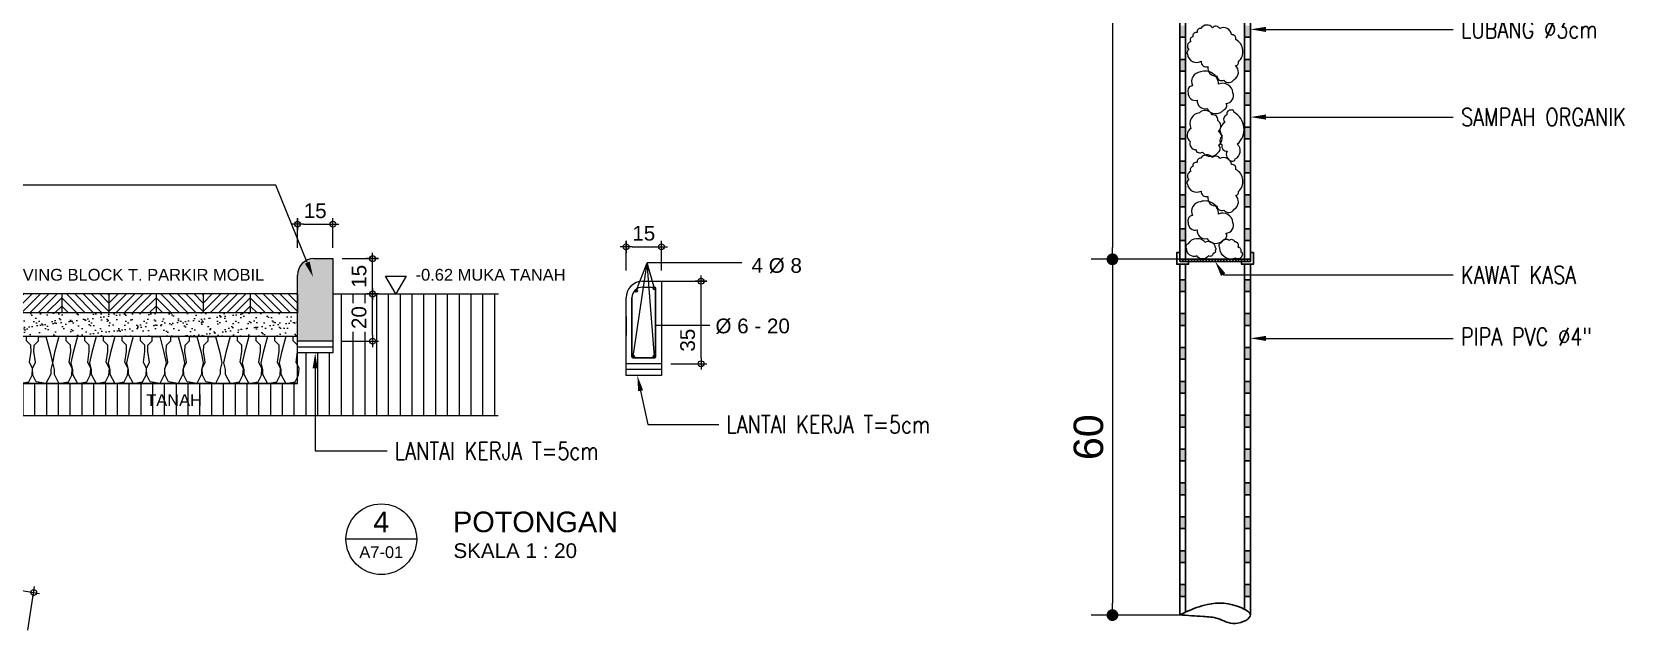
# Model space of a CAD drawing. Header units: millimetres. Extents: x -11 to 1625, y -267 to 180.
# Drawn here: x 869.45 to 896.46, y 149.48 to 159.64 of the extents above; entities that cross this region are included whole.
import ezdxf
from ezdxf import colors
from ezdxf.entities.mleader import LeaderData, LeaderLine
from ezdxf.enums import TextEntityAlignment as Align
from ezdxf.math import Vec2, Vec3

# ---------------------------------------------------------------- set-up
doc = ezdxf.new("R2010")
doc.units = ezdxf.units.MM
for name, color, linetype, lineweight in [('ars', 11, 'Continuous', 5), ('ARSIR WARNA', 43, 'Continuous', 0), ('lan', 7, 'Continuous', 15), ('not', 7, 'Continuous', 20), ('pas bat', 150, 'Continuous', 30), ('sol-kol', 8, 'Continuous', 0), ('tem', 5, 'Continuous', 20), ('TEXT KETERANGAN', 7, 'Continuous', 9), ('u', 6, 'Continuous', 20)]:
    doc.layers.add(name, color=color, linetype=linetype, lineweight=lineweight)
doc.styles.add('ATTR', font='romans.shx', dxfattribs={"width": 0.8, "height": 1.735066})
doc.styles.add('S', font='SIMPLEX', dxfattribs={"width": 1.1})
doc.styles.get("Standard").update_dxf_attribs({"font": 'ARIALUNI.TTF'})
doc.linetypes.add('BATTING', pattern='A,0.0001,-0.1,[134,ltypeshp.shx,S=0.1,R=0,X=-0.1,Y=0],-0.2,[134,ltypeshp.shx,S=0.1,R=180,X=0.1,Y=0],-0.1', length=0.4001)
doc.dimstyles.new('DIM-20', dxfattribs={"dimtxt": 0.5, "dimasz": 0.3, "dimexe": 0.36, "dimexo": 0.1, "dimgap": 0.09, "dimtad": 1, "dimdec": 0, "dimlfac": 10, "dimzin": 0, "dimdsep": 46, "dimtxsty": 'Standard', "dimblk": 'DOT', "dimcen": 0.09, "dimadec": 0, "dimazin": 0, "dimtfac": 1, "dimtdec": 0, "dimtofl": 0, "dimtmove": 0, "dimatfit": 3, "dimldrblk": 'DOT', "dimfxl": 0, "dimtolj": 1, "dimtzin": 0, "dimarcsym": 0})
doc.dimstyles.new('SK-25', dxfattribs={"dimtxt": 0.25, "dimasz": 0.1, "dimexe": 0.1, "dimexo": 0, "dimgap": 0.1, "dimtad": 1, "dimdec": 0, "dimlfac": 25, "dimzin": 12, "dimdsep": 46, "dimtxsty": 'Standard', "dimblk": 'BULAT', "dimcen": 0.1, "dimclrd": 256, "dimadec": 0, "dimazin": 3, "dimtfac": 1, "dimtdec": 0, "dimtofl": 0, "dimtmove": 0, "dimatfit": 3, "dimldrblk": 'BULAT', "dimfxl": 0, "dimtolj": 1, "dimtzin": 0, "dimarcsym": 0})
doc.dimstyles.new('SK100', dxfattribs={"dimtxt": 0.25, "dimasz": 0.1, "dimexe": 0.1, "dimexo": 0, "dimgap": 0.15, "dimtad": 1, "dimdec": 0, "dimlfac": 100, "dimzin": 12, "dimdsep": 46, "dimtxsty": 'Standard', "dimblk": 'BULAT', "dimcen": 0.1, "dimclrd": 256, "dimclre": 256, "dimclrt": 256, "dimadec": 0, "dimazin": 3, "dimtfac": 1, "dimtdec": 0, "dimtofl": 0, "dimtmove": 0, "dimatfit": 3, "dimldrblk": 'BULAT', "dimfxl": 0, "dimtolj": 1, "dimtzin": 0, "dimlwd": -1, "dimlwe": -1, "dimarcsym": 0})

# ---------------------------------------------------------------- blocks, each defined once
blk = doc.blocks.new('PEIL')
blk.add_lwpolyline([(-0.188, 0.325), (0.188, 0.325), (0, 0)], close=True)
at = {"style": 'S', "width": 1.1, "flags": 4}
blk.add_attdef('CAT', (0.265, 0.036), '', height=0.2, dxfattribs=at)
blk = doc.blocks.new('BULAT')
for p, q in [((-1, 0), (1, 0)), ((0, -1), (0, 1))]:
    blk.add_line(p, q)
blk.add_circle((0, 0), 0.5)
blk = doc.blocks.new('*D337')
at = {"layer": 'Defpoints', "color": 0}
for p in [(874.713, 155.785), (875.23, 155.785), (874.713, 155.185)]:
    blk.add_point(p, dxfattribs=at)
at = {"layer": 'u', "color": 0, "lineweight": -2}
for p, q in [((874.713, 155.785), (875.33, 155.785)), ((874.713, 155.185), (875.33, 155.185))]:
    blk.add_line(p, q, dxfattribs=at)
at = {"layer": 'u', "lineweight": -2}
blk.add_line((875.23, 155.285), (875.23, 155.685), dxfattribs=at)
at = {"layer": 'u', "lineweight": -2, "xscale": 0.1, "yscale": 0.1, "zscale": 0.1}
for p, rotation in [((875.23, 155.785), 90), ((875.23, 155.185), 270)]:
    blk.add_blockref('BULAT', p, dxfattribs=dict(at, rotation=rotation))
at = {"layer": 'u', "color": 0, "insert": (875.002, 155.485), "char_height": 0.25, "attachment_point": 5, "rotation": 90}
blk.add_mtext('\\A1;15', dxfattribs=at)
blk = doc.blocks.new('*D338')
at = {"layer": 'Defpoints', "color": 0}
for p in [(874.557, 156.37), (873.957, 155.97), (874.557, 155.97)]:
    blk.add_point(p, dxfattribs=at)
at = {"layer": 'u', "color": 0, "lineweight": -2}
for p, q in [((873.957, 155.97), (873.957, 156.47)), ((874.557, 155.97), (874.557, 156.47))]:
    blk.add_line(p, q, dxfattribs=at)
at = {"layer": 'u', "lineweight": -2}
blk.add_line((874.057, 156.37), (874.457, 156.37), dxfattribs=at)
at = {"layer": 'u', "lineweight": -2, "xscale": 0.1, "yscale": 0.1, "zscale": 0.1, "rotation": 180}
blk.add_blockref('BULAT', (873.957, 156.37), dxfattribs=at)
at = {"layer": 'u', "lineweight": -2, "xscale": 0.1, "yscale": 0.1, "zscale": 0.1}
blk.add_blockref('BULAT', (874.557, 156.37), dxfattribs=at)
at = {"layer": 'u', "color": 0, "insert": (874.257, 156.597), "char_height": 0.25, "attachment_point": 5}
blk.add_mtext('\\A1;15', dxfattribs=at)
blk = doc.blocks.new('*D339')
at = {"layer": 'Defpoints', "color": 0}
for p in [(874.713, 155.185), (875.23, 155.185), (874.713, 154.385)]:
    blk.add_point(p, dxfattribs=at)
at = {"layer": 'u', "color": 0, "lineweight": -2}
for p, q in [((874.713, 155.185), (875.33, 155.185)), ((874.713, 154.385), (875.33, 154.385))]:
    blk.add_line(p, q, dxfattribs=at)
at = {"layer": 'u', "lineweight": -2}
blk.add_line((875.23, 154.485), (875.23, 155.085), dxfattribs=at)
at = {"layer": 'u', "lineweight": -2, "xscale": 0.1, "yscale": 0.1, "zscale": 0.1}
for p, rotation in [((875.23, 155.185), 90), ((875.23, 154.385), 270)]:
    blk.add_blockref('BULAT', p, dxfattribs=dict(at, rotation=rotation))
at = {"layer": 'u', "color": 0, "insert": (875.002, 154.785), "char_height": 0.25, "attachment_point": 5, "rotation": 90}
blk.add_mtext('\\A1;20', dxfattribs=at)
blk = doc.blocks.new('*D333')
at = {"layer": 'Defpoints', "color": 0}
for p in [(880.132, 155.986), (879.532, 155.586), (880.132, 155.586)]:
    blk.add_point(p, dxfattribs=at)
at = {"layer": 'u', "color": 0, "lineweight": -2}
for p, q in [((879.532, 155.586), (879.532, 156.086)), ((880.132, 155.586), (880.132, 156.086))]:
    blk.add_line(p, q, dxfattribs=at)
at = {"layer": 'u', "lineweight": -2}
blk.add_line((879.632, 155.986), (880.032, 155.986), dxfattribs=at)
at = {"layer": 'u', "lineweight": -2, "xscale": 0.1, "yscale": 0.1, "zscale": 0.1, "rotation": 180}
blk.add_blockref('BULAT', (879.532, 155.986), dxfattribs=at)
at = {"layer": 'u', "lineweight": -2, "xscale": 0.1, "yscale": 0.1, "zscale": 0.1}
blk.add_blockref('BULAT', (880.132, 155.986), dxfattribs=at)
at = {"layer": 'u', "color": 0, "insert": (879.832, 156.214), "char_height": 0.25, "attachment_point": 5}
blk.add_mtext('\\A1;15', dxfattribs=at)
blk = doc.blocks.new('*D334')
at = {"layer": 'Defpoints', "color": 0}
for p in [(880.132, 155.401), (880.804, 155.401), (880.288, 154.001)]:
    blk.add_point(p, dxfattribs=at)
at = {"layer": 'u', "color": 0, "lineweight": -2}
for p, q in [((880.132, 155.401), (880.904, 155.401)), ((880.288, 154.001), (880.904, 154.001))]:
    blk.add_line(p, q, dxfattribs=at)
at = {"layer": 'u', "lineweight": -2}
blk.add_line((880.804, 154.101), (880.804, 155.301), dxfattribs=at)
at = {"layer": 'u', "lineweight": -2, "xscale": 0.1, "yscale": 0.1, "zscale": 0.1}
for p, rotation in [((880.804, 155.401), 90), ((880.804, 154.001), 270)]:
    blk.add_blockref('BULAT', p, dxfattribs=dict(at, rotation=rotation))
at = {"layer": 'u', "color": 0, "insert": (880.577, 154.401), "char_height": 0.25, "attachment_point": 5, "rotation": 90}
blk.add_mtext('\\A1;35', dxfattribs=at)
blk = doc.blocks.new('Ndtpd')
blk.add_line((0.747, 0), (-0.747, 0))
blk.add_circle((0, 0), 0.747)
at = {"flags": 4}
for tag, height, p in [('NO', 0.5, (0, 0.148)), ('NOLBR', 0.3, (0, -0.398))]:
    blk.add_attdef(tag, text='', height=height, dxfattribs=at).set_placement(p, align=Align.CENTER)
for tag, p, height in [('NDTPD', (1.516, 0.148), 0.5), ('SKALA', (1.523, -0.398), 0.3)]:
    blk.add_attdef(tag, p, '', height=height, dxfattribs=at)
blk = doc.blocks.new('_Dot')
at = {"color": 0, "linetype": 'ByBlock', "lineweight": -2}
blk.add_line((-0.5, 0), (-1, 0), dxfattribs=at)
at = {"color": 0, "linetype": 'ByBlock', "const_width": 0.5}
blk.add_lwpolyline([(-0.25, 0, 1), (0.25, 0, 1)], format="xyb", close=True, dxfattribs=at)
blk = doc.blocks.new('*D350')
at = {"layer": 'Defpoints', "color": 0}
for p in [(889.524, 165.749), (887.783, 155.774), (889.524, 155.774)]:
    blk.add_point(p, dxfattribs=at)
at = {"layer": 'u', "color": 0, "lineweight": -2}
for p, q in [((889.424, 165.749), (887.423, 165.749)), ((887.783, 165.549), (887.783, 155.974)), ((889.424, 155.774), (887.423, 155.774))]:
    blk.add_line(p, q, dxfattribs=at)
at = {"layer": 'u', "color": 0, "lineweight": -2, "xscale": 0.2, "yscale": 0.2, "zscale": 0.2}
for p, rotation in [((887.783, 165.749), 90), ((887.783, 155.774), 270)]:
    blk.add_blockref('_Dot', p, dxfattribs=dict(at, rotation=rotation))
at = {"layer": 'u', "color": 0, "insert": (887.378, 160.761), "char_height": 0.5, "attachment_point": 5, "rotation": 90}
blk.add_mtext('\\A1;100', dxfattribs=at)
blk = doc.blocks.new('*D351')
at = {"layer": 'Defpoints', "color": 0}
for p in [(889.624, 155.774), (887.783, 149.734), (889.024, 149.734)]:
    blk.add_point(p, dxfattribs=at)
at = {"layer": 'u', "color": 0, "lineweight": -2}
for p, q in [((889.524, 155.774), (887.423, 155.774)), ((887.783, 155.574), (887.783, 149.934)), ((888.924, 149.734), (887.423, 149.734))]:
    blk.add_line(p, q, dxfattribs=at)
at = {"layer": 'u', "color": 0, "lineweight": -2, "xscale": 0.2, "yscale": 0.2, "zscale": 0.2}
for p, rotation in [((887.783, 155.774), 90), ((887.783, 149.734), 270)]:
    blk.add_blockref('_Dot', p, dxfattribs=dict(at, rotation=rotation))
at = {"layer": 'u', "color": 0, "insert": (887.378, 152.754), "char_height": 0.5, "attachment_point": 5, "rotation": 90}
blk.add_mtext('\\A1;60', dxfattribs=at)
blk = doc.blocks.new('*D3031')
at = {"layer": 'Defpoints', "color": 0}
for p in [(833.133, 155.254), (869.482, 150.119), (869.38, 149.478)]:
    blk.add_point(p, dxfattribs=at)
at = {"layer": 'u'}
for p, q in [((833.133, 155.254), (833.251, 155.994)), ((833.334, 155.879), (869.383, 150.135)), ((869.38, 149.478), (869.498, 150.218))]:
    blk.add_line(p, q, dxfattribs=at)
at = {"layer": 'u', "xscale": 0.1, "yscale": 0.1, "zscale": 0.1}
for p, rotation in [((833.235, 155.895), 170.946141512389), ((869.482, 150.119), 350.946141512389)]:
    blk.add_blockref('BULAT', p, dxfattribs=dict(at, rotation=rotation))
at = {"layer": 'u', "insert": (851.402, 153.281), "char_height": 0.25, "attachment_point": 5, "rotation": 350.9461}
blk.add_mtext('\\A1;3670', dxfattribs=at)

msp = doc.modelspace()

# ---------------------------------------------------------------- hatches: boundary and pattern name
at = {"layer": 'ars'}
h = msp.add_hatch(dxfattribs=at)
h.set_pattern_fill('_USER', color=256, scale=0.2, angle=90, style=0, pattern_type=0)
h.set_pattern_definition([(90, (859.30262, 103.58765), (-0.2, -1e-16), [])])
h.paths.add_polyline_path([(874.8117253, 154.5416565), (874.8117253, 155.0281845), (875.1920118, 155.0281845), (875.1920118, 154.5416565)], flags=16)
h.paths.add_polyline_path([(873.9568599, 153.6649206), (867.5597435, 153.6649206), (867.5616902, 153.1248214), (877.3616355, 153.1205214), (877.3699093, 155.1849205), (874.5568599, 155.1849205), (874.5568599, 154.1849205), (873.9568599, 154.1849205)])
h = msp.add_hatch(dxfattribs=at)
h.set_pattern_fill('_USER', color=256, scale=0.1, angle=45, style=0, pattern_type=0)
h.set_pattern_definition([(45, (801.4932, 113.9531), (-0.07071068, 0.07071068), [])])
h.paths.add_polyline_path([(869.9568599, 154.8649205), (869.9568599, 155.1849205), (869.1568599, 155.1849205), (869.1568599, 154.8649205)])
h = msp.add_hatch(dxfattribs=at)
h.set_pattern_fill('_USER', color=256, scale=0.1, angle=45, style=0, pattern_type=0)
h.set_pattern_definition([(135, (938.42052, 113.9531), (0.07071068, 0.07071068), [])])
h.paths.add_polyline_path([(869.9568599, 155.1849205), (870.7568599, 155.1849205), (870.7568599, 154.8649205), (869.9568599, 154.8649205)])
h = msp.add_hatch(dxfattribs=at)
h.set_pattern_fill('_USER', color=256, scale=0.1, angle=45, style=0, pattern_type=0)
h.set_pattern_definition([(45, (803.0932, 113.9531), (-0.07071068, 0.07071068), [])])
h.paths.add_polyline_path([(871.5568599, 155.1849205), (870.7568599, 155.1849205), (870.7568599, 154.8649205), (871.5568599, 154.8649205)])
h = msp.add_hatch(dxfattribs=at)
h.set_pattern_fill('_USER', color=256, scale=0.1, angle=45, style=0, pattern_type=0)
h.set_pattern_definition([(135, (940.02052, 113.9531), (0.07071068, 0.07071068), [])])
h.paths.add_polyline_path([(871.5568599, 154.8649205), (871.5568599, 155.1849205), (872.3568599, 155.1849205), (872.3568599, 154.8649205)])
h = msp.add_hatch(dxfattribs=at)
h.set_pattern_fill('_USER', color=256, scale=0.1, angle=45, style=0, pattern_type=0)
h.set_pattern_definition([(45, (804.6932, 113.9531), (-0.07071068, 0.07071068), [])])
h.paths.add_polyline_path([(873.1568599, 154.8649205), (873.1568599, 155.1849205), (872.3568599, 155.1849205), (872.3568599, 154.8649205)])
h = msp.add_hatch(dxfattribs=at)
h.set_pattern_fill('_USER', color=256, scale=0.1, angle=45, style=0, pattern_type=0)
h.set_pattern_definition([(135, (941.62052, 113.9531), (0.07071068, 0.07071068), [])])
h.paths.add_polyline_path([(873.1568599, 155.1849205), (873.9568599, 155.1849205), (873.9568599, 154.8649205), (873.1568599, 154.8649205)])
h = msp.add_hatch(dxfattribs=at)
h.set_pattern_fill('AR-SAND', color=256, scale=0.1, style=0)
h.set_pattern_definition([(37.5, (859.30262, 103.58765), (-0.00629934, 0.19268238), [0, -0.152, 0, -0.17, 0, -0.1625]), (7.5, (859.30262, 103.58765), (0.1769777, 0.2822146), [0, -0.082, 0, -0.137, 0, -0.0525]), (327.5, (859.17962, 103.58765), (0.3114142, 0.0005659), [0, -0.05, 0, -0.18, 0, -0.235]), (317.5, (859.17962, 103.58765), (0.3006127, 0.0877676), [0, -0.025, 0, -0.118, 0, -0.135])])
h.paths.add_polyline_path([(873.9568599, 154.8649205), (867.5568599, 154.8649205), (867.5568599, 154.4649205), (873.9568599, 154.4649205)])
at = {"layer": 'sol-kol'}
h = msp.add_hatch(color=256, dxfattribs=at)
h.paths.add_polyline_path([(889.0241236, 159.7420598), (888.9241236, 159.7420598), (888.9241236, 159.5420598), (889.0241236, 159.5420598)])
h.paths.add_polyline_path([(890.1241236, 159.7420598), (890.0241236, 159.7420598), (890.0241236, 159.5420598), (890.1241236, 159.5420598)])
h = msp.add_hatch(color=256, dxfattribs=at)
h.paths.add_polyline_path([(889.0241236, 159.1670598), (888.9241236, 159.1670598), (888.9241236, 158.9670598), (889.0241236, 158.9670598)])
h.paths.add_polyline_path([(890.1241236, 159.1670598), (890.0241236, 159.1670598), (890.0241236, 158.9670598), (890.1241236, 158.9670598)])
h = msp.add_hatch(color=256, dxfattribs=at)
h.paths.add_polyline_path([(889.0241236, 158.5920598), (888.9241236, 158.5920598), (888.9241236, 158.3920598), (889.0241236, 158.3920598)])
h.paths.add_polyline_path([(890.1241236, 158.5920598), (890.0241236, 158.5920598), (890.0241236, 158.3920598), (890.1241236, 158.3920598)])
h = msp.add_hatch(color=256, dxfattribs=at)
h.paths.add_polyline_path([(889.0241236, 158.0170598), (888.9241236, 158.0170598), (888.9241236, 157.8170598), (889.0241236, 157.8170598)])
h.paths.add_polyline_path([(890.1241236, 158.0170598), (890.0241236, 158.0170598), (890.0241236, 157.8170598), (890.1241236, 157.8170598)])
h = msp.add_hatch(color=256, dxfattribs=at)
h.paths.add_polyline_path([(889.0241236, 157.4420598), (888.9241236, 157.4420598), (888.9241236, 157.2420598), (889.0241236, 157.2420598)])
h.paths.add_polyline_path([(890.1241236, 157.4420598), (890.0241236, 157.4420598), (890.0241236, 157.2420598), (890.1241236, 157.2420598)])
h = msp.add_hatch(color=256, dxfattribs=at)
h.paths.add_polyline_path([(889.0241236, 156.8670598), (888.9241236, 156.8670598), (888.9241236, 156.6670598), (889.0241236, 156.6670598)])
h.paths.add_polyline_path([(890.1241236, 156.8670598), (890.0241236, 156.8670598), (890.0241236, 156.6670598), (890.1241236, 156.6670598)])
h = msp.add_hatch(color=256, dxfattribs=at)
h.paths.add_polyline_path([(889.0241236, 156.2920598), (888.9241236, 156.2920598), (888.9241236, 156.0920598), (889.0241236, 156.0920598)])
h.paths.add_polyline_path([(890.1241236, 156.2920598), (890.0241236, 156.2920598), (890.0241236, 156.0920598), (890.1241236, 156.0920598)])
msp.add_hatch(color=256, dxfattribs=at).paths.add_polyline_path([(874.5568599, 155.7849205), (874.2368599, 155.7849205, 0.4142135624), (873.9568599, 155.5049205), (873.9568599, 154.3849205), (874.5568599, 154.3849205)])
h = msp.add_hatch(color=256, dxfattribs=at)
h.paths.add_polyline_path([(889.0241236, 155.4270598), (888.9241236, 155.4270598), (888.9241236, 155.2270598), (889.0241236, 155.2270598)])
h.paths.add_polyline_path([(890.1241236, 155.4270598), (890.0241236, 155.4270598), (890.0241236, 155.2270598), (890.1241236, 155.2270598)])
h = msp.add_hatch(color=256, dxfattribs=at)
h.paths.add_polyline_path([(888.9241236, 154.6520598), (889.0241236, 154.6520598), (889.0241236, 154.8520598), (888.9241236, 154.8520598)])
h.paths.add_polyline_path([(890.1241236, 154.8520598), (890.0241236, 154.8520598), (890.0241236, 154.6520598), (890.1241236, 154.6520598)])
h = msp.add_hatch(color=256, dxfattribs=at)
h.paths.add_polyline_path([(889.0241236, 154.2770598), (888.9241236, 154.2770598), (888.9241236, 154.0770598), (889.0241236, 154.0770598)])
h.paths.add_polyline_path([(890.1241236, 154.2770598), (890.0241236, 154.2770598), (890.0241236, 154.0770598), (890.1241236, 154.0770598)])
h = msp.add_hatch(color=256, dxfattribs=at)
h.paths.add_polyline_path([(889.0241236, 153.7020598), (888.9241236, 153.7020598), (888.9241236, 153.5020598), (889.0241236, 153.5020598)])
h.paths.add_polyline_path([(890.1241236, 153.7020598), (890.0241236, 153.7020598), (890.0241236, 153.5020598), (890.1241236, 153.5020598)])
h = msp.add_hatch(color=256, dxfattribs=at)
h.paths.add_polyline_path([(889.0241236, 153.1270598), (888.9241236, 153.1270598), (888.9241236, 152.9270598), (889.0241236, 152.9270598)])
h.paths.add_polyline_path([(890.1241236, 153.1270598), (890.0241236, 153.1270598), (890.0241236, 152.9270598), (890.1241236, 152.9270598)])
h = msp.add_hatch(color=256, dxfattribs=at)
h.paths.add_polyline_path([(889.0241236, 152.5520598), (888.9241236, 152.5520598), (888.9241236, 152.3520598), (889.0241236, 152.3520598)])
h.paths.add_polyline_path([(890.1241236, 152.5520598), (890.0241236, 152.5520598), (890.0241236, 152.3520598), (890.1241236, 152.3520598)])
h = msp.add_hatch(color=256, dxfattribs=at)
h.paths.add_polyline_path([(889.0241236, 151.9770598), (888.9241236, 151.9770598), (888.9241236, 151.7770598), (889.0241236, 151.7770598)])
h.paths.add_polyline_path([(890.1241236, 151.9770598), (890.0241236, 151.9770598), (890.0241236, 151.7770598), (890.1241236, 151.7770598)])
h = msp.add_hatch(color=256, dxfattribs=at)
h.paths.add_polyline_path([(889.0241236, 151.4020598), (888.9241236, 151.4020598), (888.9241236, 151.2020598), (889.0241236, 151.2020598)])
h.paths.add_polyline_path([(890.1241236, 151.4020598), (890.0241236, 151.4020598), (890.0241236, 151.2020598), (890.1241236, 151.2020598)])
h = msp.add_hatch(color=256, dxfattribs=at)
h.paths.add_polyline_path([(889.0241236, 150.8270598), (888.9241236, 150.8270598), (888.9241236, 150.6270598), (889.0241236, 150.6270598)])
h.paths.add_polyline_path([(890.1241236, 150.8270598), (890.0241236, 150.8270598), (890.0241236, 150.6270598), (890.1241236, 150.6270598)])
h = msp.add_hatch(color=256, dxfattribs=at)
h.paths.add_polyline_path([(889.0241236, 150.2520598), (888.9241236, 150.2520598), (888.9241236, 150.0520598), (889.0241236, 150.0520598)])
h.paths.add_polyline_path([(890.1241236, 150.2520598), (890.0241236, 150.2520598), (890.0241236, 150.0520598), (890.1241236, 150.0520598)])

# ---------------------------------------------------------------- linework, layer by layer
at = {"layer": 'ars', "linetype": 'BATTING', "ltscale": 0.25}
for p, q in [((874.5568599, 154.2849205), (873.9568599, 154.2849205)), ((880.1318178, 153.9013141), (879.5318178, 153.9013141))]:
    msp.add_line(p, q, dxfattribs=at)
at = {"layer": 'ars', "ltscale": 0.5}
for points in [[(889.5552044, 158.8861007, 0.52056705), (889.6698543, 158.8134674, 0.52056705), (889.8488226, 158.8274359, 0.52056705), (889.8683934, 159.0620952, 0.52056705), (889.9187294, 159.1263479, 0.52056705), (889.8767827, 159.5034788, 0.52056705), (889.8040794, 159.5872857, 0.52056705), (889.6027396, 159.690649, 0.52056705), (889.4797004, 159.7046154, 0.52056705), (889.2811613, 159.6934419, 0.52056705), (889.222436, 159.6236035, 0.52056705), (889.1441398, 159.5509701, 0.52056705), (889.1105825, 159.4727511, 0.52056705), (889.0798216, 159.3274844, 0.52056705), (889.0546536, 159.254851, 0.52056705), (889.2867542, 159.1347286, 0.52056705), (889.4014042, 159.0453338, 0.52056705)], [(889.5823692, 158.7461865, 0.52056705), (889.2752702, 158.9537224, 0.52056705), (889.1397874, 158.7191181, 0.52056705), (889.067525, 158.6018148, 0.52056705), (889.2210745, 158.4754888, 0.52056705), (889.3836574, 158.3311149, 0.52056705), (889.6726897, 158.3130692, 0.52056705), (889.7088187, 158.4213475, 0.52056705), (889.8262392, 158.6018148, 0.52056705)], [(889.259101, 158.2615316, 0.52056705), (889.1153325, 157.9958301, 0.52056705), (889.100957, 157.7732152, 0.52056705), (889.1944067, 157.6367734, 0.52056705), (889.3094197, 157.5936868, 0.52056705), (889.5825724, 157.5936868, 0.52056705), (889.5825724, 157.7085843, 0.52056705), (889.5825724, 157.9455614, 0.52056705), (889.5681968, 158.132272, 0.52056705), (889.4747471, 158.2256251, 0.52056705)], [(889.8442497, 158.2691536, 0.52056705), (889.7944799, 158.3082203, 0.52056705), (889.7233801, 158.2265355, 0.52056705), (889.6878259, 158.0951295, 0.52056705), (889.6487232, 157.8678306, 0.52056705), (889.6416133, 157.7151156, 0.52056705), (889.7304901, 157.6085702, 0.52056705), (889.8051427, 157.4416491, 0.52056705), (889.8655796, 157.4771643, 0.52056705), (889.9011295, 157.7293216, 0.52056705)], [(889.5552044, 156.6821841, 0.52056705), (889.6698543, 156.6095508, 0.52056705), (889.8488226, 156.6235193, 0.52056705), (889.8683934, 156.8581786, 0.52056705), (889.9187294, 156.9224313, 0.52056705), (889.8767827, 157.2995623, 0.52056705), (889.8040794, 157.3833692, 0.52056705), (889.6027396, 157.4867324, 0.52056705), (889.4797004, 157.5006988, 0.52056705), (889.2811613, 157.4895253, 0.52056705), (889.222436, 157.4196869, 0.52056705), (889.1441398, 157.3470536, 0.52056705), (889.1105825, 157.2688345, 0.52056705), (889.0798216, 157.1235678, 0.52056705), (889.0546536, 157.0509344, 0.52056705), (889.2867542, 156.930812, 0.52056705), (889.4014042, 156.8414172, 0.52056705)], [(889.5823692, 156.54227, 0.52056705), (889.2752702, 156.7498058, 0.52056705), (889.1397874, 156.5152015, 0.52056705), (889.067525, 156.3978983, 0.52056705), (889.2210745, 156.2715722, 0.52056705), (889.3836574, 156.1271983, 0.52056705), (889.6726897, 156.1091526, 0.52056705), (889.7088187, 156.2174309, 0.52056705), (889.8262392, 156.3978983, 0.52056705)], [(889.042988, 155.9486859, -0.52056705), (889.0736452, 156.0427581, -0.52056705), (889.3583381, 156.0668226, -0.52056705), (889.5269633, 155.9749385, -0.52056705), (889.5269633, 155.9289953, -0.52056705), (889.4919235, 155.8699259, -0.52056705), (889.4108957, 155.830547, -0.52056705), (889.2138003, 155.830547, -0.52056705)], [(889.6036516, 155.96698, -0.52056705), (889.6349355, 156.0607289, -0.52056705), (889.7620117, 156.0978384, -0.52056705), (889.8558547, 156.0763556, -0.52056705), (889.912553, 155.9826045, -0.52056705), (889.9536093, 155.9005744, -0.52056705), (889.9829353, 155.8458855, -0.52056705), (889.8714967, 155.7911989, -0.52056705)]]:
    msp.add_lwpolyline(points, format="xyb", close=True, dxfattribs=at)
at = {"layer": 'ars'}
msp.add_arc((880.0118178, 155.2813141), 0.02, 0, 90, dxfattribs=at)
at = {"layer": 'ARSIR WARNA'}
for points in [[(869.2357607, 154.4649205), (869.1634715, 154.1913962), (869.1247916, 154.0172929), (869.1531141, 153.9057996), (869.1531141, 153.8249206), (869.2357606, 153.6649205), (869.3964509, 153.6923129), (869.4547599, 153.8071353), (869.4614245, 153.9186286), (869.4097773, 154.0251305), (869.4365099, 154.2109436), (869.4348458, 154.3191089), (869.3615408, 154.3906654), (869.3615408, 154.4649205), (869.2357606, 154.4649203)], [(869.6870883, 154.4649205), (869.7593775, 154.1913962), (869.7980574, 154.0172929), (869.7697349, 153.9057996), (869.7697349, 153.8249206), (869.6870884, 153.6649205), (869.5263981, 153.6923129), (869.4680891, 153.8071353), (869.4614245, 153.9186286), (869.5130717, 154.0251305), (869.4863392, 154.2109436), (869.4880032, 154.3191089), (869.5613083, 154.3906654), (869.5613083, 154.4649205), (869.6870884, 154.4649203)], [(869.9090264, 154.4649205), (869.8367372, 154.1913962), (869.7980574, 154.0172929), (869.8263799, 153.9057996), (869.8263799, 153.8249206), (869.9090264, 153.6649205), (870.0697167, 153.6923129), (870.1280256, 153.8071353), (870.1346903, 153.9186286), (870.0830431, 154.0251305), (870.1097756, 154.2109436), (870.1081116, 154.3191089), (870.0348065, 154.3906654), (870.0348065, 154.4649205), (869.9090264, 154.4649203)], [(870.2233233, 154.4649205), (870.1510341, 154.1913962), (870.1123543, 154.0172929), (870.1406767, 153.9057996), (870.1406767, 153.8249206), (870.2233233, 153.6649205), (870.3840135, 153.6923129), (870.4423225, 153.8071353), (870.4489871, 153.9186286), (870.3973399, 154.0251305), (870.4240725, 154.2109436), (870.4224084, 154.3191089), (870.3491034, 154.3906654), (870.3491034, 154.4649205), (870.2233233, 154.4649203)], [(870.5398198, 154.4649205), (870.4675307, 154.1913962), (870.4288508, 154.0172929), (870.4571733, 153.9057996), (870.4571733, 153.8249206), (870.5398198, 153.6649205), (870.7005101, 153.6923129), (870.7588191, 153.8071353), (870.7654837, 153.9186286), (870.7138365, 154.0251305), (870.740569, 154.2109436), (870.738905, 154.3191089), (870.6655999, 154.3906654), (870.6655999, 154.4649205), (870.5398198, 154.4649203)], [(870.8563164, 154.4649205), (870.7840272, 154.1913962), (870.7453474, 154.0172929), (870.7736698, 153.9057996), (870.7736698, 153.8249206), (870.8563164, 153.6649205), (871.0170067, 153.6923129), (871.0753156, 153.8071353), (871.0819802, 153.9186286), (871.030333, 154.0251305), (871.0570656, 154.2109436), (871.0554016, 154.3191089), (870.9820965, 154.3906654), (870.9820965, 154.4649205), (870.8563164, 154.4649203)], [(871.1683965, 154.4649205), (871.0961073, 154.1913962), (871.0574274, 154.0172929), (871.0857499, 153.9057996), (871.0857499, 153.8249206), (871.1683965, 153.6649205), (871.3290867, 153.6923129), (871.3873957, 153.8071353), (871.3940603, 153.9186286), (871.3424131, 154.0251305), (871.3691457, 154.2109436), (871.3674816, 154.3191089), (871.2941766, 154.3906654), (871.2941766, 154.4649205), (871.1683965, 154.4649203)], [(871.6197242, 154.4649205), (871.6920134, 154.1913962), (871.7306932, 154.0172929), (871.7023707, 153.9057996), (871.7023707, 153.8249206), (871.6197242, 153.6649205), (871.4590339, 153.6923129), (871.4007249, 153.8071353), (871.3940603, 153.9186286), (871.4457075, 154.0251305), (871.418975, 154.2109436), (871.420639, 154.3191089), (871.4939441, 154.3906654), (871.4939441, 154.4649205), (871.6197242, 154.4649203)], [(871.9318042, 154.4649205), (872.0040934, 154.1913962), (872.0427733, 154.0172929), (872.0144508, 153.9057996), (872.0144508, 153.8249206), (871.9318043, 153.6649205), (871.771114, 153.6923129), (871.712805, 153.8071353), (871.7061404, 153.9186286), (871.7577876, 154.0251305), (871.7310551, 154.2109436), (871.7327191, 154.3191089), (871.8060241, 154.3906654), (871.8060241, 154.4649205), (871.9318043, 154.4649203)], [(872.2483008, 154.4649205), (872.32059, 154.1913962), (872.3592698, 154.0172929), (872.3309474, 153.9057996), (872.3309474, 153.8249206), (872.2483008, 153.6649205), (872.0876105, 153.6923129), (872.0293016, 153.8071353), (872.022637, 153.9186286), (872.0742842, 154.0251305), (872.0475516, 154.2109436), (872.0492156, 154.3191089), (872.1225207, 154.3906654), (872.1225207, 154.4649205), (872.2483008, 154.4649203)], [(872.5647974, 154.4649205), (872.6370865, 154.1913962), (872.6757664, 154.0172929), (872.6474439, 153.9057996), (872.6474439, 153.8249206), (872.5647974, 153.6649205), (872.4041071, 153.6923129), (872.3457981, 153.8071353), (872.3391335, 153.9186286), (872.3907807, 154.0251305), (872.3640482, 154.2109436), (872.3657122, 154.3191089), (872.4390173, 154.3906654), (872.4390173, 154.4649205), (872.5647974, 154.4649203)], [(872.8127015, 154.4649205), (872.7404123, 154.1913962), (872.7017325, 154.0172929), (872.7300549, 153.9057996), (872.7300549, 153.8249206), (872.8127015, 153.6649205), (872.9733917, 153.6923129), (873.0317007, 153.8071353), (873.0383653, 153.9186286), (872.9867181, 154.0251305), (873.0134507, 154.2109436), (873.0117867, 154.3191089), (872.9384816, 154.3906654), (872.9384816, 154.4649205), (872.8127015, 154.4649203)], [(873.1291981, 154.4649205), (873.0569089, 154.1913962), (873.018229, 154.0172929), (873.0465515, 153.9057996), (873.0465515, 153.8249206), (873.129198, 153.6649205), (873.2898883, 153.6923129), (873.3481973, 153.8071353), (873.3548619, 153.9186286), (873.3032147, 154.0251305), (873.3299472, 154.2109436), (873.3282832, 154.3191089), (873.2549781, 154.3906654), (873.2549781, 154.4649205), (873.129198, 154.4649203)], [(873.4456946, 154.4649205), (873.3734054, 154.1913962), (873.3347256, 154.0172929), (873.3630481, 153.9057996), (873.3630481, 153.8249206), (873.4456946, 153.6649205), (873.6063849, 153.6923129), (873.6646938, 153.8071353), (873.6713585, 153.9186286), (873.6197112, 154.0251305), (873.6464438, 154.2109436), (873.6447798, 154.3191089), (873.5714747, 154.3906654), (873.5714747, 154.4649205), (873.4456946, 154.4649203)], [(873.7577747, 154.4649205), (873.6854855, 154.1913962), (873.6468057, 154.0172929), (873.6751281, 153.9057996), (873.6751281, 153.8249206), (873.7577747, 153.6649205), (873.9184649, 153.6923129), (873.9767739, 153.8071353), (873.9834385, 153.9186286), (873.9317913, 154.0251305), (873.9585239, 154.2109436), (873.9568599, 154.3191089), (873.8835548, 154.3906654), (873.8835548, 154.4649205), (873.7577747, 154.4649203)]]:
    msp.add_lwpolyline(points, dxfattribs=at)
at = {"layer": 'lan'}
for p, q in [((873.9568599, 155.1849205), (867.5568599, 155.1849205)), ((869.9568599, 155.1849205), (869.9568599, 154.8649205)), ((870.7568599, 155.1849205), (870.7568599, 154.8649205)), ((871.5568599, 155.1849205), (871.5568599, 154.8649205)), ((872.3568599, 155.1849205), (872.3568599, 154.8649205)), ((873.1568599, 155.1849205), (873.1568599, 154.8649205)), ((873.9568599, 155.1849205), (873.9568599, 154.8649205)), ((874.5568599, 155.1849205), (877.3699093, 155.1849205)), ((873.9568599, 154.8649205), (867.5568599, 154.8649205)), ((879.5318178, 154.8013141), (879.5318178, 154.4813141)), ((873.9568599, 154.4649205), (867.5568599, 154.4649205)), ((873.9568599, 154.1849205), (873.9568599, 154.3849205)), ((874.5568599, 154.3849205), (874.5568599, 154.1849205)), ((874.5568599, 154.1849205), (873.9568599, 154.1849205)), ((879.5318178, 153.8013141), (879.5318178, 154.0013141)), ((880.1318178, 154.0013141), (880.1318178, 153.8013141)), ((880.1318178, 153.8013141), (879.5318178, 153.8013141)), ((873.9568599, 153.6649206), (867.5568599, 153.6649206)), ((867.5616902, 153.1248214), (877.3616355, 153.1205214))]:
    msp.add_line(p, q, dxfattribs=at)
msp.add_lwpolyline([(867.5568599, 153.6649206), (873.9568599, 153.6649206), (873.9568599, 154.4649205), (867.5568599, 154.4649205)], dxfattribs=at)
at = {"layer": 'not'}
for p, q in [((879.652484, 154.121707), (879.8913179, 155.7111295)), ((879.7052323, 155.2399865), (879.8913179, 155.7111295)), ((881.4967853, 155.7111295), (879.8913179, 155.7111295)), ((880.0111517, 155.2809212), (879.8913179, 155.7111295)), ((880.0111517, 154.121707), (879.8913179, 155.7111295)), ((880.9509681, 154.6513141), (880.0326269, 154.6513141))]:
    msp.add_line(p, q, dxfattribs=at)
at = {"layer": 'pas bat', "ltscale": 0.5}
for p, q in [((888.9240884, 166.0055766), (888.9240884, 155.7787152)), ((889.0240884, 166.0055766), (889.0240884, 155.7787152)), ((890.0240884, 166.0055766), (890.0240884, 155.7787152)), ((890.1240884, 166.0055766), (890.1240884, 155.7387152)), ((888.9241236, 159.5420598), (889.0241236, 159.5420598)), ((890.1241236, 159.5420598), (890.0241236, 159.5420598)), ((888.9241236, 159.1670598), (889.0241236, 159.1670598)), ((890.1241236, 159.1670598), (890.0241236, 159.1670598)), ((888.9241236, 158.9670598), (889.0241236, 158.9670598)), ((890.1241236, 158.9670598), (890.0241236, 158.9670598)), ((888.9241236, 158.5920598), (889.0241236, 158.5920598)), ((890.1241236, 158.5920598), (890.0241236, 158.5920598)), ((888.9241236, 158.3920598), (889.0241236, 158.3920598)), ((890.1241236, 158.3920598), (890.0241236, 158.3920598)), ((888.9241236, 158.0170598), (889.0241236, 158.0170598)), ((888.9241236, 157.8170598), (889.0241236, 157.8170598)), ((890.1241236, 158.0170598), (890.0241236, 158.0170598)), ((890.1241236, 157.8170598), (890.0241236, 157.8170598)), ((888.9241236, 157.4420598), (889.0241236, 157.4420598)), ((888.9241236, 157.2420598), (889.0241236, 157.2420598)), ((890.1241236, 157.4420598), (890.0241236, 157.4420598)), ((890.1241236, 157.2420598), (890.0241236, 157.2420598)), ((888.9241236, 156.8670598), (889.0241236, 156.8670598)), ((890.1241236, 156.8670598), (890.0241236, 156.8670598)), ((888.9241236, 156.6670598), (889.0241236, 156.6670598)), ((890.1241236, 156.6670598), (890.0241236, 156.6670598)), ((888.9241236, 156.2920598), (889.0241236, 156.2920598)), ((890.1241236, 156.2920598), (890.0241236, 156.2920598)), ((888.9241236, 156.0920598), (889.0241236, 156.0920598)), ((890.1241236, 156.0920598), (890.0241236, 156.0920598)), ((888.9240884, 155.7787152), (890.1240884, 155.7787152)), ((888.9240884, 155.7387152), (890.1240884, 155.7387152)), ((888.9240884, 155.6887152), (888.9240884, 149.7387152)), ((888.9740884, 155.7387152), (888.9740884, 155.7787152)), ((889.0240884, 155.7387152), (889.0240884, 155.7787152)), ((889.0240884, 155.6887152), (889.0240884, 149.7860398)), ((889.0740884, 155.7387152), (889.0740884, 155.7787152)), ((889.0740884, 155.7387152), (889.0740884, 155.7787152)), ((889.1240884, 155.7387152), (889.1240884, 155.7787152)), ((889.1740884, 155.7387152), (889.1740884, 155.7787152)), ((889.2240884, 155.7387152), (889.2240884, 155.7787152)), ((889.2740884, 155.7387152), (889.2740884, 155.7787152)), ((889.3240884, 155.7387152), (889.3240884, 155.7787152)), ((889.3240884, 155.7387152), (889.3240884, 155.7787152)), ((889.3740884, 155.7387152), (889.3740884, 155.7787152)), ((889.4240884, 155.7387152), (889.4240884, 155.7787152)), ((889.4740884, 155.7387152), (889.4740884, 155.7787152)), ((889.5240884, 155.7387152), (889.5240884, 155.7787152)), ((889.5740884, 155.7387152), (889.5740884, 155.7787152)), ((889.6240884, 155.7387152), (889.6240884, 155.7787152)), ((889.6740884, 155.7387152), (889.6740884, 155.7787152)), ((889.7240884, 155.7387152), (889.7240884, 155.7787152)), ((889.7240884, 155.7387152), (889.7240884, 155.7787152)), ((889.7740884, 155.7387152), (889.7740884, 155.7787152)), ((889.8240884, 155.7387152), (889.8240884, 155.7787152)), ((889.8740884, 155.7387152), (889.8740884, 155.7787152)), ((889.9240884, 155.7387152), (889.9240884, 155.7787152)), ((889.9740884, 155.7387152), (889.9740884, 155.7787152)), ((889.9740884, 155.7387152), (889.9740884, 155.7787152)), ((890.0240884, 155.7387152), (890.0240884, 155.7787152)), ((890.0240884, 155.6887152), (890.0240884, 149.8319483)), ((890.0740884, 155.7387152), (890.0740884, 155.7787152)), ((890.1240884, 155.6887152), (890.1240884, 149.7387152)), ((888.9241236, 155.4270598), (889.0241236, 155.4270598)), ((890.1241236, 155.4270598), (890.0241236, 155.4270598)), ((888.9241236, 155.2270598), (889.0241236, 155.2270598)), ((890.1241236, 155.2270598), (890.0241236, 155.2270598)), ((888.9241236, 154.8520598), (889.0241236, 154.8520598)), ((890.1241236, 154.8520598), (890.0241236, 154.8520598)), ((888.9241236, 154.6520598), (889.0241236, 154.6520598)), ((890.1241236, 154.6520598), (890.0241236, 154.6520598)), ((888.9241236, 154.2770598), (889.0241236, 154.2770598)), ((890.1241236, 154.2770598), (890.0241236, 154.2770598)), ((888.9241236, 154.0770598), (889.0241236, 154.0770598)), ((890.1241236, 154.0770598), (890.0241236, 154.0770598)), ((888.9241236, 153.7020598), (889.0241236, 153.7020598)), ((888.9241236, 153.5020598), (889.0241236, 153.5020598)), ((890.1241236, 153.7020598), (890.0241236, 153.7020598)), ((890.1241236, 153.5020598), (890.0241236, 153.5020598)), ((888.9241236, 153.1270598), (889.0241236, 153.1270598)), ((888.9241236, 152.9270598), (889.0241236, 152.9270598)), ((890.1241236, 153.1270598), (890.0241236, 153.1270598)), ((890.1241236, 152.9270598), (890.0241236, 152.9270598)), ((888.9241236, 152.5520598), (889.0241236, 152.5520598)), ((890.1241236, 152.5520598), (890.0241236, 152.5520598)), ((888.9241236, 152.3520598), (889.0241236, 152.3520598)), ((890.1241236, 152.3520598), (890.0241236, 152.3520598)), ((888.9241236, 151.9770598), (889.0241236, 151.9770598)), ((890.1241236, 151.9770598), (890.0241236, 151.9770598)), ((888.9241236, 151.7770598), (889.0241236, 151.7770598)), ((890.1241236, 151.7770598), (890.0241236, 151.7770598)), ((888.9241236, 151.4020598), (889.0241236, 151.4020598)), ((890.1241236, 151.4020598), (890.0241236, 151.4020598)), ((888.9241236, 151.2020598), (889.0241236, 151.2020598)), ((890.1241236, 151.2020598), (890.0241236, 151.2020598)), ((888.9241236, 150.8270598), (889.0241236, 150.8270598)), ((890.1241236, 150.8270598), (890.0241236, 150.8270598)), ((888.9241236, 150.6270598), (889.0241236, 150.6270598)), ((890.1241236, 150.6270598), (890.0241236, 150.6270598)), ((888.9241236, 150.2520598), (889.0241236, 150.2520598)), ((890.1241236, 150.2520598), (890.0241236, 150.2520598)), ((888.9241236, 150.0520598), (889.0241236, 150.0520598)), ((890.1241236, 150.0520598), (890.0241236, 150.0520598))]:
    msp.add_line(p, q, dxfattribs=at)
at = {"layer": 'pas bat'}
for p, q in [((879.6318178, 154.1213141), (879.6318178, 155.1213141)), ((880.0318178, 155.2813141), (880.0318178, 154.1213141)), ((880.0118178, 154.1013141), (879.6518178, 154.1013141))]:
    msp.add_line(p, q, dxfattribs=at)
at = {"layer": 'pas bat', "ltscale": 0.5}
for points in [[(888.9240884, 155.7387152), (888.9240884, 155.8887152), (888.8740884, 155.8887152), (888.8740884, 155.6887152), (889.0740884, 155.6887152), (889.0740884, 155.7387152)], [(890.1240884, 155.7387152), (890.1240884, 155.8887152), (890.1740884, 155.8887152), (890.1740884, 155.6887152), (889.9740884, 155.6887152), (889.9740884, 155.7387152)]]:
    msp.add_lwpolyline(points, close=True, dxfattribs=at)
at = {"layer": 'pas bat'}
for centre in [(879.7052323, 155.2399865), (880.0111517, 155.2809212), (879.652484, 154.121707), (880.0111517, 154.121707)]:
    msp.add_circle(centre, 0.019288, dxfattribs=at)
for centre, start, end in [((879.6518178, 154.1213141), 180, 270), ((880.0118178, 154.1213141), 270, 0)]:
    msp.add_arc(centre, 0.02, start, end, dxfattribs=at)
at = {"layer": 'pas bat', "ltscale": 0.5}
msp.add_spline([(888.9240884, 149.7387152), (889.0257814, 149.7868129), (889.3935292, 149.914962), (889.9756783, 149.8547226), (890.1230342, 149.7414701), (889.8679179, 149.5930565), (889.5687414, 149.6766806), (889.3233371, 149.7106476), (888.9240884, 149.7387152)], degree=3, dxfattribs=at)
at = {"layer": 'tem'}
for p, q in [((874.2368599, 155.7849205), (874.5568599, 155.7849205)), ((874.5568599, 155.7849205), (874.5568599, 154.3868195)), ((873.9568599, 154.3849205), (873.9568599, 155.5049205)), ((879.8118178, 155.4013141), (880.1318178, 155.4013141)), ((880.1318178, 155.4013141), (880.1318178, 154.0032131)), ((879.5318178, 154.0013141), (879.5318178, 155.1213141)), ((879.8118178, 155.3013141), (880.0118178, 155.3013141)), ((874.5568599, 154.3849205), (873.9568599, 154.3849205)), ((880.1318178, 154.0013141), (879.5318178, 154.0013141))]:
    msp.add_line(p, q, dxfattribs=at)
for centre, radius in [((874.2368599, 155.5049205), 0.28), ((879.8118178, 155.1213141), 0.28), ((879.8118178, 155.1213141), 0.18)]:
    msp.add_arc(centre, radius, 90, 180, dxfattribs=at)

# ---------------------------------------------------------------- block references
at = {"layer": 'not'}
ref = msp.add_blockref('PEIL', (867.7956216, 155.1849205), dxfattribs=dict(at, xscale=0.9237604307036236, yscale=0.9237604307033962, zscale=0.9237604307034012))
ref.add_attrib('CAT', '- 0.62 PAVING BLOCK T. PARKIR MOBIL', (868.1310172, 155.4112265), dxfattribs={"layer": '0', "height": 0.2, "flags": 4})
ref = msp.add_blockref('PEIL', (875.6245624, 155.1849205), dxfattribs=dict(at, xscale=0.9237604307036236, yscale=0.9237604307033962, zscale=0.9237604307034012))
ref.add_attrib('CAT', '-0.62 MUKA TANAH', (875.959958, 155.4112265), dxfattribs={"layer": '0', "height": 0.2, "flags": 4})
ref = msp.add_blockref('Ndtpd', (875.3791459, 151.0228389), dxfattribs=dict(at, xscale=0.803212851405533, yscale=0.8032128514056467, zscale=0.8032128514056226))
ref.add_attrib('NO', '4', dxfattribs={"layer": '0', "height": 0.35, "flags": 4}).set_placement((875.3788187, 151.1413647), align=Align.CENTER)
ref.add_attrib('NDTPD', 'POTONGAN ', (876.5968306, 151.1413647), dxfattribs={"layer": '0', "height": 0.35, "flags": 4})
ref.add_attrib('NOLBR', 'A7-01', dxfattribs={"layer": '0', "height": 0.2, "flags": 4}).set_placement((875.3788187, 150.702869), align=Align.CENTER)
ref.add_attrib('SKALA', 'SKALA 1 : 20', (876.6026306, 150.702869), dxfattribs={"layer": '0', "height": 0.25, "flags": 4})

# ---------------------------------------------------------------- texts
for s, p in [('4 %%C 8', (881.6602037, 155.5442626)), ('%%C 6 - 20', (881.0483052, 154.5175629))]:
    msp.add_text(s, height=0.25, dxfattribs=at).set_placement(p)
msp.add_text('TANAH', height=0.2, dxfattribs=at).set_placement((871.863482, 153.3834238), align=Align.MIDDLE)

# ---------------------------------------------------------------- dimensions: what is measured, and where the dimension line sits
at = {"layer": 'u'}
for base, p1, p2, text, picture, middle in [((887.7831811, 155.774294), (889.5240884, 165.7485076), (889.5240884, 155.774294), '100', '*D350', (887.3777241, 160.7614008)), ((887.7831811, 149.734294), (889.6240884, 155.774294), (889.0240884, 149.734294), '60', '*D351', (887.3777241, 152.754294))]:
    dim = msp.add_linear_dim(base=base, p1=p1, p2=p2, angle=90, text=text, dimstyle='DIM-20', override={"dimasz": 0.2, "dimgap": 0.15}, dxfattribs=at)
    dim.commit()
    dim.dimension.update_dxf_attribs({"geometry": picture, "text_midpoint": middle})
for base, p1, p2, picture, middle in [((874.5568599, 156.3696421), (873.9568599, 155.9696421), (874.5568599, 155.9696421), '*D338', (874.2568599, 156.3696421)), ((880.1318178, 155.9860357), (879.5318178, 155.5860357), (880.1318178, 155.5860357), '*D333', (879.8318178, 155.9860357))]:
    dim = msp.add_linear_dim(base=base, p1=p1, p2=p2, dimstyle='SK-25', dxfattribs=at)
    dim.commit()
    dim.dimension.update_dxf_attribs({"geometry": picture, "text_midpoint": middle, "dimtype": 160})
dim = msp.add_aligned_dim(p1=(833.1327926, 155.2542645), p2=(869.3800672, 149.4783276), distance=0.6486652, dimstyle='SK100', dxfattribs=at)
dim.commit()
dim.dimension.update_dxf_attribs({"geometry": '*D3031', "text_midpoint": (851.4022098, 153.2811477)})
for base, p1, p2, picture, middle in [((875.2295118, 155.7849205), (874.7129233, 155.1849205), (874.7129233, 155.7849205), '*D337', (875.2295118, 155.4849205)), ((880.8044698, 155.4013141), (880.2878813, 154.0013141), (880.1318178, 155.4013141), '*D334', (880.8044698, 154.4013141)), ((875.2295118, 155.1849205), (874.7129233, 154.3849205), (874.7129233, 155.1849205), '*D339', (875.2295118, 154.7849205))]:
    dim = msp.add_linear_dim(base=base, p1=p1, p2=p2, angle=90, dimstyle='SK-25', dxfattribs=at)
    dim.commit()
    dim.dimension.update_dxf_attribs({"geometry": picture, "text_midpoint": middle, "dimtype": 160})

# ---------------------------------------------------------------- leaders
at = {"layer": 'TEXT KETERANGAN'}
ml = msp.add_multileader_mtext('Standard', dxfattribs=at)
ml.set_content('{\\C90;LUBANG %%C3cm}', color=256, style='ATTR')
ml.set_leader_properties()
ml.build(insert=Vec2(0, 0))
ml.multileader.update_dxf_attribs({"text_left_attachment_type": 2, "text_right_attachment_type": 2, "dogleg_length": 2.367, "arrow_head_size": 0.2637542})
ctx = ml.context
ctx.base_point, ctx.char_height, ctx.arrow_head_size, ctx.landing_gap_size, ctx.plane_origin = Vec3(893.5652191, 159.6770663), 0.3, 0.2637542, 0.1318771, Vec3(895.7529842, 158.7729319)
ctx.left_attachment, ctx.right_attachment = 2, 2
notes = []
notes.append((ctx, [(0, (1, 1, 0), (890.9359977, 159.6770663), (1, 0), 2.6292214, [(0, [(890.1240884, 159.6770663)], 0, [])])]))
ctx.mtext.insert, ctx.mtext.flow_direction = Vec3(893.6970962, 159.8270663), 5
ml = msp.add_multileader_mtext('Standard', dxfattribs=at)
ml.set_content('{\\C90;SAMPAH ORGANIK}', color=256, style='ATTR')
ml.set_leader_properties()
ml.build(insert=Vec2(0, 0))
ml.multileader.update_dxf_attribs({"text_left_attachment_type": 2, "text_right_attachment_type": 2, "dogleg_length": 2.367, "arrow_head_size": 0.2637542})
ctx = ml.context
ctx.base_point, ctx.char_height, ctx.arrow_head_size, ctx.landing_gap_size, ctx.plane_origin = Vec3(893.5652191, 158.1882727), 0.3, 0.2637542, 0.1318771, Vec3(895.7529842, 157.2841383)
ctx.left_attachment, ctx.right_attachment = 2, 2
notes.append((ctx, [(0, (1, 1, 0), (890.9359977, 158.1882727), (1, 0), 2.6292214, [(0, [(890.1240884, 158.1882727)], 0, [])])]))
ctx.mtext.insert, ctx.mtext.flow_direction = Vec3(893.6970962, 158.3382727), 5
ml = msp.add_multileader_mtext('Standard', dxfattribs=at)
ml.set_content('{\\C90;KANSTEIN BETON/ SLOOF}', color=256, style='ATTR')
ml.set_leader_properties()
ml.build(insert=Vec2(0, 0))
ml.multileader.update_dxf_attribs({"text_left_attachment_type": 2, "text_right_attachment_type": 2, "dogleg_length": 2.367, "arrow_head_size": 0.2637542})
ctx = ml.context
ctx.base_point, ctx.char_height, ctx.arrow_head_size, ctx.landing_gap_size, ctx.plane_origin = Vec3(860.3504313, 157.0302386), 0.3, 0.2637542, 0.1318771, Vec3(865.2047004, 154.8690703)
ctx.left_attachment, ctx.right_attachment, ctx.text_align_type = 2, 2, 2
notes.append((ctx, [(0, (1, 1, 0), (873.5909026, 157.0302386), (-1, 0), 8.3595742, [(0, [(874.2225278, 155.4726977)], 0, [])])]))
ctx.mtext.insert, ctx.mtext.alignment, ctx.mtext.flow_direction = Vec3(865.0994513, 157.25881), 3, 5
ml = msp.add_multileader_mtext('Standard', dxfattribs=at)
ml.set_content('{\\C90;KAWAT KASA}', color=256, style='ATTR')
ml.set_leader_properties()
ml.build(insert=Vec2(0, 0))
ml.multileader.update_dxf_attribs({"text_left_attachment_type": 2, "text_right_attachment_type": 2, "dogleg_length": 2.367, "arrow_head_size": 0.2637542})
ctx = ml.context
ctx.base_point, ctx.char_height, ctx.arrow_head_size, ctx.landing_gap_size, ctx.plane_origin = Vec3(893.5652191, 155.5078444), 0.3, 0.2637542, 0.1318771, Vec3(895.7529842, 154.60371)
ctx.left_attachment, ctx.right_attachment = 2, 2
notes.append((ctx, [(0, (1, 1, 0), (889.6652817, 155.5078444), (1, 0), 3.8999373, [(0, [(889.5240884, 155.7387152)], 0, [])])]))
ctx.mtext.insert, ctx.mtext.flow_direction = Vec3(893.6970962, 155.6578444), 5
ml = msp.add_multileader_mtext('Standard', dxfattribs=at)
ml.set_content('{\\C90;PIPA PVC %%C4"}', color=256, style='ATTR')
ml.set_leader_properties()
ml.build(insert=Vec2(0, 0))
ml.multileader.update_dxf_attribs({"text_left_attachment_type": 2, "text_right_attachment_type": 2, "dogleg_length": 2.367, "arrow_head_size": 0.2637542})
ctx = ml.context
ctx.base_point, ctx.char_height, ctx.arrow_head_size, ctx.landing_gap_size, ctx.plane_origin = Vec3(893.5652191, 154.4315471), 0.3, 0.2637542, 0.1318771, Vec3(895.7529842, 153.5274128)
ctx.left_attachment, ctx.right_attachment = 2, 2
notes.append((ctx, [(0, (1, 1, 0), (890.9359977, 154.4315471), (1, 0), 2.6292214, [(0, [(890.1240884, 154.4315471)], 0, [])])]))
ctx.mtext.insert, ctx.mtext.flow_direction = Vec3(893.6970962, 154.6101186), 5
ml = msp.add_multileader_mtext('Standard', dxfattribs=at)
ml.set_content('{\\C90;LANTAI KERJA T=5cm}', color=256, style='ATTR')
ml.set_leader_properties()
ml.build(insert=Vec2(0, 0))
ml.multileader.update_dxf_attribs({"text_left_attachment_type": 2, "text_right_attachment_type": 2, "dogleg_length": 2.367, "arrow_head_size": 0.2637542})
ctx = ml.context
ctx.base_point, ctx.char_height, ctx.arrow_head_size, ctx.landing_gap_size, ctx.plane_origin = Vec3(875.4775634, 152.5217236), 0.3, 0.2637542, 0.1318771, Vec3(878.2352349, 153.531685)
ctx.left_attachment, ctx.right_attachment = 2, 2
notes.append((ctx, [(0, (1, 1, 0), (874.2568599, 152.5217236), (1, 0), 1.2207036, [(0, [(874.2568599, 154.1849205)], 0, [])])]))
ctx.mtext.insert, ctx.mtext.flow_direction = Vec3(875.6094406, 152.6717236), 5
ml = msp.add_multileader_mtext('Standard', dxfattribs=at)
ml.set_content('{\\C90;LANTAI KERJA T=5cm}', color=256, style='ATTR')
ml.set_leader_properties()
ml.build(insert=Vec2(0, 0))
ml.multileader.update_dxf_attribs({"text_left_attachment_type": 2, "text_right_attachment_type": 2, "dogleg_length": 2.367, "arrow_head_size": 0.2637542})
ctx = ml.context
ctx.base_point, ctx.char_height, ctx.arrow_head_size, ctx.landing_gap_size, ctx.plane_origin = Vec3(881.1032021, 152.9699198), 0.3, 0.2637542, 0.1318771, Vec3(883.7011593, 153.1480786)
ctx.left_attachment, ctx.right_attachment = 2, 2
notes.append((ctx, [(0, (1, 1, 0), (879.8985363, 152.9699198), (1, 0), 1.2046658, [(0, [(879.7227843, 153.8013141)], 0, [])])]))
ctx.mtext.insert, ctx.mtext.flow_direction = Vec3(881.2350792, 153.1199198), 5
for ctx, leaders in notes:
    for number, flags, end, landing, length, lines in leaders:
        leader = LeaderData()
        leader.index, (leader.has_last_leader_line, leader.has_dogleg_vector, leader.attachment_direction) = number, flags
        leader.last_leader_point, leader.dogleg_vector, leader.dogleg_length = Vec3(end), Vec3(landing), length
        for number, points, colour, breaks in lines:
            line = LeaderLine()
            line.index, line.vertices, line.color, line.breaks = number, Vec3.list(points), colors.encode_raw_color(colour), breaks
            leader.lines.append(line)
        ctx.leaders.append(leader)

doc.saveas('drawing.dxf')
